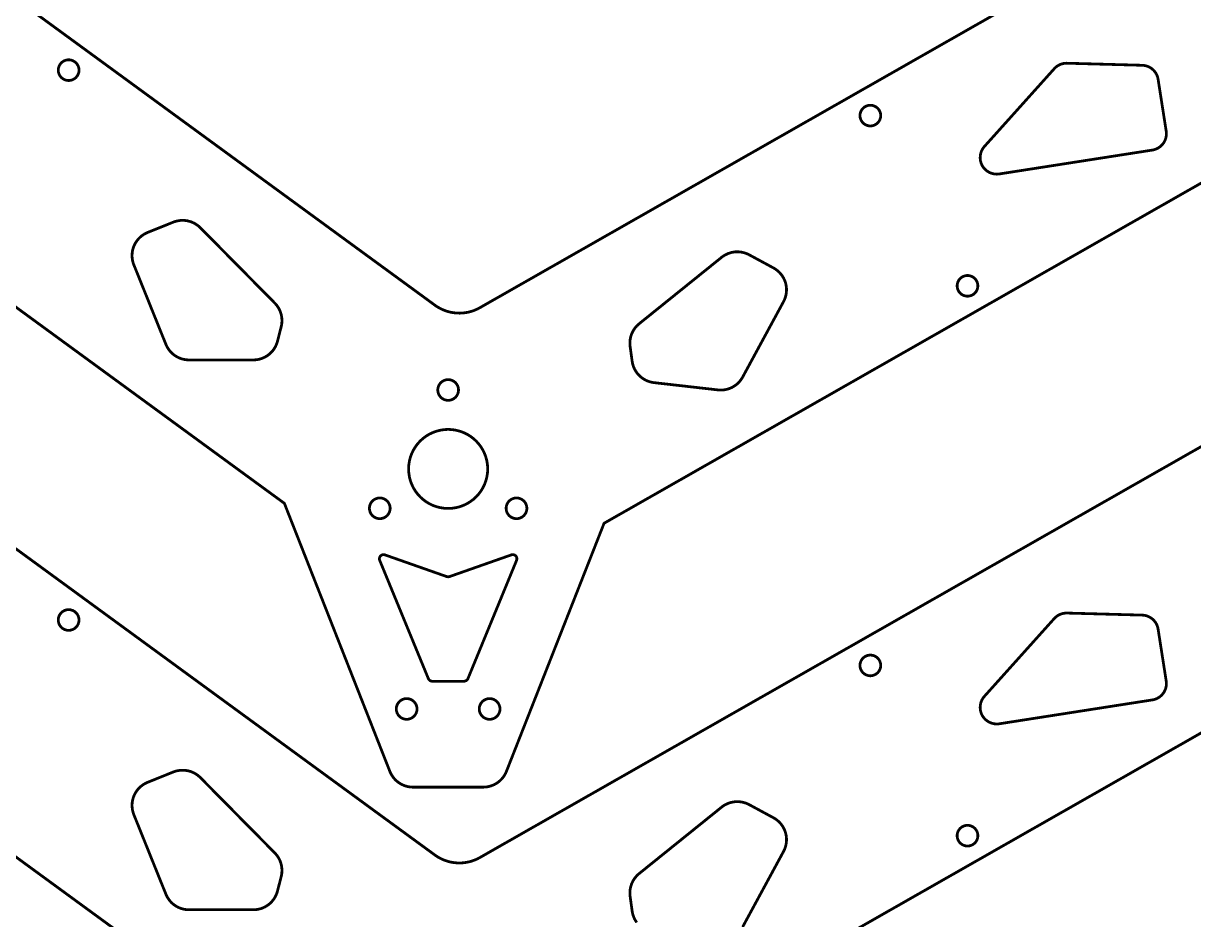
# Model space of a CAD drawing. Extents: x 0 to 521, y 0 to 371.
# Drawn here: x 239 to 380, y 96.1 to 204.2 of the extents above; entities that cross this region are included whole.
import ezdxf

# ---------------------------------------------------------------- set-up
doc = ezdxf.new("R2010")
doc.units = 0
doc.layers.get('0').update_dxf_attribs({"linetype": 'CONTINUOUS'})

msp = doc.modelspace()

# ---------------------------------------------------------------- linework, layer by layer
at = {"color": 0, "const_width": 0.3333}
for points in [[(59.9889, 337.421), (288.561, 170.229), (288.635, 170.175), (288.865, 170.022), (289.181, 169.842), (289.506, 169.685), (289.84, 169.553), (290.181, 169.444), (290.526, 169.362), (290.876, 169.306), (291.231, 169.272), (291.585, 169.265), (291.939, 169.282), (292.293, 169.325), (292.643, 169.393), (292.989, 169.487), (293.331, 169.606), (293.664, 169.75), (293.91, 169.875), (293.99, 169.921), (417.078, 240.104)], [(431.938, 214.043), (308.958, 143.921), (297.189, 113.994), (297.168, 113.941), (297.097, 113.783), (296.99, 113.583), (296.869, 113.392), (296.736, 113.213), (296.59, 113.044), (296.433, 112.888), (296.265, 112.744), (296.086, 112.613), (295.9, 112.495), (295.704, 112.391), (295.5, 112.302), (295.29, 112.228), (295.074, 112.169), (294.853, 112.127), (294.626, 112.101), (294.454, 112.092), (294.397, 112.092), (285.931, 112.092), (285.872, 112.092), (285.7, 112.101), (285.475, 112.127), (285.253, 112.169), (285.037, 112.228), (284.826, 112.302), (284.624, 112.391), (284.428, 112.495), (284.24, 112.613), (284.063, 112.744), (283.894, 112.888), (283.737, 113.044), (283.592, 113.213), (283.458, 113.392), (283.338, 113.583), (283.231, 113.783), (283.16, 113.941), (283.138, 113.994), (270.424, 146.326), (42.2772, 313.208)], [(59.9889, 271.101), (288.561, 103.908), (288.635, 103.854), (288.865, 103.702), (289.181, 103.521), (289.506, 103.364), (289.84, 103.232), (290.181, 103.124), (290.526, 103.042), (290.876, 102.984), (291.231, 102.952), (291.585, 102.944), (291.939, 102.962), (292.293, 103.005), (292.643, 103.073), (292.989, 103.166), (293.331, 103.285), (293.664, 103.43), (293.91, 103.555), (293.99, 103.6), (417.078, 173.785)], [(270.424, 80.006), (42.2772, 246.888)], [(431.938, 147.724), (308.958, 77.6006)], [(325.662, 95.2367), (330.585, 104.33), (330.585, 104.33), (330.621, 104.395), (330.714, 104.598), (330.814, 104.875), (330.886, 105.159), (330.931, 105.448), (330.947, 105.74), (330.935, 106.033), (330.893, 106.325), (330.843, 106.543), (330.822, 106.614), (330.801, 106.685), (330.724, 106.894), (330.599, 107.161), (330.449, 107.413), (330.276, 107.649), (330.081, 107.867), (329.864, 108.065), (329.629, 108.242), (329.44, 108.361), (329.375, 108.396), (326.44, 109.985), (326.342, 110.038), (326.031, 110.168), (325.607, 110.287), (325.174, 110.343), (324.739, 110.334), (324.31, 110.263), (323.894, 110.131), (323.497, 109.937), (323.215, 109.752), (323.129, 109.682), (313.185, 101.665), (313.11, 101.603), (312.897, 101.4), (312.649, 101.104), (312.443, 100.781), (312.279, 100.435), (312.161, 100.072), (312.09, 99.6956), (312.068, 99.3099), (312.083, 99.0164), (312.096, 98.9197), (312.342, 97.1329), (312.351, 97.0697), (312.388, 96.8819), (312.453, 96.6389), (312.537, 96.4046), (312.64, 96.18), (312.761, 95.966), (312.899, 95.7635)]]:
    msp.add_lwpolyline(points, dxfattribs=at)
at = {"color": 0}
for points in [[(59.9889, 337.421), (288.561, 170.229), (288.635, 170.175), (288.865, 170.022), (289.181, 169.842), (289.506, 169.685), (289.84, 169.553), (290.181, 169.444), (290.526, 169.362), (290.876, 169.306), (291.231, 169.272), (291.585, 169.265), (291.939, 169.282), (292.293, 169.325), (292.643, 169.393), (292.989, 169.487), (293.331, 169.606), (293.664, 169.75), (293.91, 169.875), (293.99, 169.921), (417.078, 240.104)], [(431.938, 214.043), (308.958, 143.921), (297.189, 113.994), (297.168, 113.941), (297.097, 113.783), (296.99, 113.583), (296.869, 113.392), (296.736, 113.213), (296.59, 113.044), (296.433, 112.888), (296.265, 112.744), (296.086, 112.613), (295.9, 112.495), (295.704, 112.391), (295.5, 112.302), (295.29, 112.228), (295.074, 112.169), (294.853, 112.127), (294.626, 112.101), (294.454, 112.092), (294.397, 112.092), (285.931, 112.092), (285.872, 112.092), (285.7, 112.101), (285.475, 112.127), (285.253, 112.169), (285.037, 112.228), (284.826, 112.302), (284.624, 112.391), (284.428, 112.495), (284.24, 112.613), (284.063, 112.744), (283.894, 112.888), (283.737, 113.044), (283.592, 113.213), (283.458, 113.392), (283.338, 113.583), (283.231, 113.783), (283.16, 113.941), (283.138, 113.994), (270.424, 146.326), (42.2772, 313.208)], [(59.9889, 271.101), (288.561, 103.908), (288.635, 103.854), (288.865, 103.702), (289.181, 103.521), (289.506, 103.364), (289.84, 103.232), (290.181, 103.124), (290.526, 103.042), (290.876, 102.984), (291.231, 102.952), (291.585, 102.944), (291.939, 102.962), (292.293, 103.005), (292.643, 103.073), (292.989, 103.166), (293.331, 103.285), (293.664, 103.43), (293.91, 103.555), (293.99, 103.6), (417.078, 173.785)], [(270.424, 80.006), (42.2772, 246.888)], [(431.938, 147.724), (308.958, 77.6006)], [(325.662, 95.2367), (330.585, 104.33), (330.585, 104.33), (330.621, 104.395), (330.714, 104.598), (330.814, 104.875), (330.886, 105.159), (330.931, 105.448), (330.947, 105.74), (330.935, 106.033), (330.893, 106.325), (330.843, 106.543), (330.822, 106.614), (330.801, 106.685), (330.724, 106.894), (330.599, 107.161), (330.449, 107.413), (330.276, 107.649), (330.081, 107.867), (329.864, 108.065), (329.629, 108.242), (329.44, 108.361), (329.375, 108.396), (326.44, 109.985), (326.342, 110.038), (326.031, 110.168), (325.607, 110.287), (325.174, 110.343), (324.739, 110.334), (324.31, 110.263), (323.894, 110.131), (323.497, 109.937), (323.215, 109.752), (323.129, 109.682), (313.185, 101.665), (313.11, 101.603), (312.897, 101.4), (312.649, 101.104), (312.443, 100.781), (312.279, 100.435), (312.161, 100.072), (312.09, 99.6956), (312.068, 99.3099), (312.083, 99.0164), (312.096, 98.9197), (312.342, 97.1329), (312.351, 97.0697), (312.388, 96.8819), (312.453, 96.6389), (312.537, 96.4046), (312.64, 96.18), (312.761, 95.966)]]:
    msp.add_lwpolyline(points, dxfattribs=at)
at = {"color": 0, "const_width": 0.3333}
for points in [[(244.424, 197.324), (244.361, 197.324), (244.172, 197.349), (243.938, 197.422), (243.725, 197.538), (243.54, 197.69), (243.388, 197.875), (243.272, 198.087), (243.2, 198.322), (243.174, 198.511), (243.174, 198.574), (243.174, 198.636), (243.2, 198.825), (243.272, 199.06), (243.388, 199.272), (243.54, 199.457), (243.725, 199.61), (243.938, 199.725), (244.172, 199.799), (244.361, 199.824), (244.424, 199.824), (244.487, 199.824), (244.676, 199.799), (244.911, 199.725), (245.124, 199.61), (245.308, 199.457), (245.461, 199.272), (245.576, 199.06), (245.649, 198.825), (245.674, 198.636), (245.674, 198.574), (245.674, 198.511), (245.649, 198.322), (245.576, 198.087), (245.461, 197.875), (245.308, 197.69), (245.124, 197.538), (244.911, 197.422), (244.676, 197.349), (244.487, 197.324), (244.424, 197.324)], [(364.757, 199.41), (364.703, 199.411), (364.539, 199.404), (364.324, 199.375), (364.114, 199.322), (363.912, 199.249), (363.719, 199.153), (363.537, 199.036), (363.368, 198.901), (363.25, 198.788), (363.214, 198.746), (354.796, 189.365), (354.744, 189.307), (354.606, 189.117), (354.458, 188.846), (354.356, 188.56), (354.299, 188.263), (354.286, 187.961), (354.319, 187.658), (354.399, 187.361), (354.489, 187.144), (354.526, 187.075), (354.564, 187.007), (354.697, 186.813), (354.903, 186.583), (355.138, 186.392), (355.397, 186.236), (355.678, 186.124), (355.974, 186.053), (356.281, 186.029), (356.515, 186.042), (356.593, 186.053), (375.04, 188.933), (375.092, 188.942), (375.242, 188.975), (375.433, 189.036), (375.614, 189.114), (375.786, 189.208), (375.946, 189.319), (376.093, 189.443), (376.228, 189.581), (376.347, 189.731), (376.453, 189.89), (376.543, 190.061), (376.617, 190.239), (376.674, 190.425), (376.711, 190.617), (376.731, 190.814), (376.729, 191.014), (376.717, 191.168), (376.708, 191.218), (375.732, 197.471), (375.725, 197.515), (375.696, 197.647), (375.646, 197.817), (375.582, 197.979), (375.504, 198.133), (375.415, 198.281), (375.313, 198.418), (375.2, 198.546), (375.078, 198.664), (374.944, 198.771), (374.803, 198.867), (374.654, 198.95), (374.497, 199.021), (374.333, 199.078), (374.164, 199.121), (373.989, 199.149), (373.856, 199.161), (373.811, 199.161), (364.757, 199.41)], [(341.049, 191.843), (340.986, 191.843), (340.797, 191.868), (340.563, 191.942), (340.35, 192.057), (340.165, 192.21), (340.013, 192.394), (339.897, 192.607), (339.825, 192.842), (339.799, 193.031), (339.799, 193.093), (339.799, 193.156), (339.825, 193.344), (339.897, 193.579), (340.013, 193.792), (340.165, 193.976), (340.35, 194.129), (340.563, 194.244), (340.797, 194.318), (340.986, 194.343), (341.049, 194.343), (341.112, 194.343), (341.301, 194.318), (341.536, 194.244), (341.749, 194.129), (341.933, 193.976), (342.086, 193.792), (342.201, 193.579), (342.274, 193.344), (342.299, 193.156), (342.299, 193.093), (342.299, 193.031), (342.274, 192.842), (342.201, 192.607), (342.086, 192.394), (341.933, 192.21), (341.749, 192.057), (341.536, 191.942), (341.301, 191.868), (341.112, 191.843), (341.049, 191.843)], [(270.042, 167.625), (270.067, 167.721), (270.114, 168.01), (270.135, 168.396), (270.107, 168.778), (270.031, 169.153), (269.908, 169.514), (269.739, 169.858), (269.526, 170.181), (269.339, 170.407), (269.271, 170.476), (260.297, 179.567), (260.218, 179.646), (259.958, 179.861), (259.588, 180.099), (259.189, 180.278), (258.771, 180.397), (258.34, 180.454), (257.904, 180.449), (257.468, 180.378), (257.144, 180.283), (257.042, 180.242), (253.946, 178.996), (253.876, 178.968), (253.676, 178.871), (253.422, 178.722), (253.185, 178.549), (252.965, 178.354), (252.767, 178.14), (252.59, 177.906), (252.436, 177.654), (252.335, 177.456), (252.306, 177.388), (252.276, 177.319), (252.203, 177.11), (252.129, 176.824), (252.083, 176.535), (252.067, 176.242), (252.078, 175.95), (252.118, 175.658), (252.186, 175.372), (252.256, 175.161), (252.283, 175.092), (256.146, 165.5), (256.167, 165.447), (256.239, 165.292), (256.347, 165.093), (256.468, 164.906), (256.601, 164.728), (256.747, 164.561), (256.904, 164.407), (257.072, 164.264), (257.25, 164.135), (257.436, 164.018), (257.631, 163.917), (257.833, 163.828), (258.042, 163.756), (258.257, 163.697), (258.476, 163.656), (258.701, 163.629), (258.872, 163.621), (258.929, 163.621), (266.689, 163.621), (266.753, 163.621), (266.943, 163.632), (267.193, 163.664), (267.438, 163.715), (267.674, 163.788), (267.901, 163.876), (268.121, 163.985), (268.331, 164.11), (268.529, 164.251), (268.715, 164.408), (268.888, 164.581), (269.047, 164.767), (269.19, 164.965), (269.318, 165.176), (269.429, 165.4), (269.522, 165.633), (269.579, 165.817), (269.596, 165.878), (270.042, 167.625)], [(330.585, 170.65), (330.621, 170.715), (330.714, 170.918), (330.814, 171.196), (330.886, 171.479), (330.931, 171.769), (330.947, 172.061), (330.935, 172.354), (330.893, 172.646), (330.843, 172.864), (330.822, 172.935), (330.801, 173.006), (330.724, 173.214), (330.599, 173.482), (330.449, 173.733), (330.276, 173.969), (330.081, 174.188), (329.864, 174.386), (329.629, 174.563), (329.44, 174.682), (329.375, 174.717), (326.44, 176.306), (326.342, 176.358), (326.031, 176.489), (325.607, 176.608), (325.174, 176.663), (324.739, 176.656), (324.31, 176.585), (323.894, 176.451), (323.497, 176.257), (323.215, 176.074), (323.129, 176.003), (313.185, 167.985), (313.108, 167.924), (312.897, 167.721), (312.649, 167.424), (312.443, 167.101), (312.279, 166.756), (312.161, 166.393), (312.09, 166.017), (312.068, 165.631), (312.083, 165.337), (312.096, 165.24), (312.342, 163.454), (312.351, 163.39), (312.388, 163.203), (312.453, 162.96), (312.537, 162.725), (312.64, 162.501), (312.761, 162.286), (312.899, 162.085), (313.051, 161.894), (313.218, 161.717), (313.399, 161.554), (313.593, 161.406), (313.799, 161.274), (314.015, 161.158), (314.242, 161.061), (314.478, 160.982), (314.724, 160.922), (314.911, 160.889), (314.975, 160.882), (322.685, 160.004), (322.742, 159.999), (322.912, 159.987), (323.139, 159.987), (323.361, 160.004), (323.582, 160.038), (323.797, 160.086), (324.008, 160.151), (324.213, 160.231), (324.411, 160.325), (324.603, 160.435), (324.785, 160.557), (324.958, 160.692), (325.122, 160.842), (325.275, 161.003), (325.417, 161.176), (325.546, 161.361), (325.636, 161.507), (325.662, 161.557), (330.585, 170.65)], [(352.758, 171.307), (352.696, 171.307), (352.507, 171.332), (352.272, 171.406), (352.06, 171.521), (351.875, 171.674), (351.722, 171.858), (351.607, 172.071), (351.535, 172.306), (351.508, 172.494), (351.508, 172.557), (351.508, 172.619), (351.535, 172.808), (351.607, 173.043), (351.722, 173.256), (351.875, 173.44), (352.06, 173.593), (352.272, 173.708), (352.507, 173.782), (352.696, 173.807), (352.758, 173.807), (352.822, 173.807), (353.011, 173.782), (353.246, 173.708), (353.458, 173.593), (353.643, 173.44), (353.796, 173.256), (353.911, 173.043), (353.983, 172.808), (354.008, 172.619), (354.008, 172.557), (354.008, 172.494), (353.983, 172.306), (353.911, 172.071), (353.796, 171.858), (353.643, 171.674), (353.458, 171.521), (353.246, 171.406), (353.011, 171.332), (352.822, 171.307), (352.758, 171.307)], [(290.164, 158.746), (290.101, 158.746), (289.911, 158.772), (289.678, 158.844), (289.465, 158.96), (289.279, 159.112), (289.128, 159.297), (289.013, 159.51), (288.939, 159.744), (288.914, 159.933), (288.914, 159.996), (288.914, 160.06), (288.939, 160.249), (289.013, 160.483), (289.128, 160.694), (289.279, 160.881), (289.465, 161.033), (289.678, 161.149), (289.911, 161.221), (290.101, 161.246), (290.164, 161.246), (290.226, 161.246), (290.415, 161.221), (290.65, 161.149), (290.862, 161.033), (291.047, 160.881), (291.2, 160.694), (291.315, 160.483), (291.389, 160.249), (291.414, 160.06), (291.414, 159.996), (291.414, 159.933), (291.389, 159.744), (291.315, 159.51), (291.2, 159.297), (291.047, 159.112), (290.862, 158.96), (290.65, 158.844), (290.415, 158.772), (290.226, 158.746), (290.164, 158.746)], [(290.164, 145.707), (290.042, 145.707), (289.676, 145.732), (289.203, 145.804), (288.747, 145.921), (288.308, 146.082), (287.893, 146.282), (287.5, 146.521), (287.133, 146.794), (286.794, 147.103), (286.487, 147.442), (286.213, 147.808), (285.974, 148.2), (285.774, 148.617), (285.612, 149.056), (285.496, 149.511), (285.424, 149.985), (285.399, 150.35), (285.399, 150.472), (285.399, 150.594), (285.424, 150.96), (285.496, 151.432), (285.612, 151.889), (285.774, 152.326), (285.974, 152.743), (286.213, 153.136), (286.487, 153.503), (286.794, 153.842), (287.133, 154.149), (287.5, 154.424), (287.893, 154.663), (288.308, 154.862), (288.747, 155.022), (289.203, 155.14), (289.676, 155.212), (290.042, 155.237), (290.164, 155.237), (290.286, 155.237), (290.651, 155.212), (291.124, 155.14), (291.581, 155.022), (292.018, 154.862), (292.435, 154.663), (292.828, 154.424), (293.194, 154.149), (293.533, 153.842), (293.84, 153.503), (294.115, 153.136), (294.354, 152.743), (294.554, 152.326), (294.714, 151.889), (294.832, 151.432), (294.904, 150.96), (294.929, 150.594), (294.929, 150.472), (294.929, 150.35), (294.904, 149.985), (294.832, 149.511), (294.714, 149.056), (294.554, 148.617), (294.354, 148.2), (294.115, 147.808), (293.84, 147.442), (293.533, 147.103), (293.194, 146.794), (292.828, 146.521), (292.435, 146.282), (292.018, 146.082), (291.581, 145.921), (291.124, 145.804), (290.651, 145.732), (290.286, 145.707), (290.164, 145.707)], [(281.924, 144.474), (281.861, 144.474), (281.672, 144.5), (281.438, 144.572), (281.225, 144.688), (281.04, 144.84), (280.888, 145.025), (280.772, 145.237), (280.699, 145.472), (280.674, 145.661), (280.674, 145.724), (280.674, 145.788), (280.699, 145.976), (280.772, 146.211), (280.888, 146.424), (281.04, 146.608), (281.225, 146.761), (281.438, 146.876), (281.672, 146.949), (281.861, 146.974), (281.924, 146.974), (281.986, 146.974), (282.175, 146.949), (282.41, 146.876), (282.622, 146.761), (282.807, 146.608), (282.96, 146.424), (283.075, 146.211), (283.149, 145.976), (283.174, 145.788), (283.174, 145.724), (283.174, 145.661), (283.149, 145.472), (283.075, 145.237), (282.96, 145.025), (282.807, 144.84), (282.622, 144.688), (282.41, 144.572), (282.175, 144.5), (281.986, 144.474), (281.924, 144.474)], [(298.404, 144.474), (298.34, 144.474), (298.151, 144.5), (297.917, 144.572), (297.706, 144.688), (297.519, 144.84), (297.367, 145.025), (297.251, 145.237), (297.179, 145.472), (297.154, 145.661), (297.154, 145.724), (297.154, 145.788), (297.179, 145.976), (297.251, 146.211), (297.367, 146.424), (297.519, 146.608), (297.706, 146.761), (297.917, 146.876), (298.151, 146.949), (298.34, 146.974), (298.404, 146.974), (298.467, 146.974), (298.656, 146.949), (298.89, 146.876), (299.103, 146.761), (299.287, 146.608), (299.44, 146.424), (299.556, 146.211), (299.628, 145.976), (299.654, 145.788), (299.654, 145.724), (299.654, 145.661), (299.628, 145.472), (299.556, 145.237), (299.44, 145.025), (299.287, 144.84), (299.103, 144.688), (298.89, 144.572), (298.656, 144.5), (298.467, 144.474), (298.404, 144.474)], [(298.412, 139.447), (298.426, 139.479), (298.447, 139.587), (298.442, 139.729), (298.396, 139.862), (298.338, 139.956), (298.313, 139.981), (298.287, 140.007), (298.199, 140.071), (298.068, 140.122), (297.926, 140.136), (297.818, 140.121), (297.785, 140.108), (290.329, 137.487), (290.303, 137.478), (290.164, 137.459), (290.025, 137.478), (289.997, 137.487), (282.543, 140.108), (282.51, 140.121), (282.401, 140.136), (282.26, 140.122), (282.128, 140.071), (282.039, 140.007), (282.015, 139.981), (281.99, 139.956), (281.932, 139.862), (281.886, 139.729), (281.879, 139.587), (281.901, 139.479), (281.915, 139.447), (287.781, 125.178), (287.794, 125.144), (287.856, 125.05), (287.964, 124.952), (288.096, 124.89), (288.206, 124.868), (288.242, 124.868), (292.085, 124.868), (292.122, 124.868), (292.232, 124.89), (292.364, 124.952), (292.471, 125.05), (292.533, 125.144), (292.547, 125.178), (298.412, 139.447)], [(244.424, 131.003), (244.361, 131.003), (244.172, 131.028), (243.938, 131.101), (243.725, 131.216), (243.54, 131.369), (243.388, 131.554), (243.272, 131.766), (243.2, 132.001), (243.174, 132.19), (243.174, 132.253), (243.174, 132.316), (243.2, 132.505), (243.272, 132.739), (243.388, 132.952), (243.54, 133.137), (243.725, 133.289), (243.938, 133.405), (244.172, 133.477), (244.361, 133.503), (244.424, 133.503), (244.487, 133.503), (244.676, 133.477), (244.911, 133.405), (245.124, 133.289), (245.308, 133.137), (245.461, 132.952), (245.576, 132.739), (245.649, 132.505), (245.674, 132.316), (245.674, 132.253), (245.674, 132.19), (245.649, 132.001), (245.576, 131.766), (245.461, 131.554), (245.308, 131.369), (245.124, 131.216), (244.911, 131.101), (244.676, 131.028), (244.487, 131.003), (244.424, 131.003)], [(364.757, 133.089), (364.703, 133.091), (364.539, 133.083), (364.324, 133.054), (364.114, 133.002), (363.912, 132.927), (363.719, 132.832), (363.537, 132.716), (363.368, 132.58), (363.25, 132.466), (363.214, 132.426), (354.796, 123.044), (354.744, 122.986), (354.606, 122.796), (354.458, 122.526), (354.356, 122.239), (354.299, 121.942), (354.286, 121.64), (354.319, 121.338), (354.399, 121.041), (354.489, 120.823), (354.526, 120.755), (354.564, 120.686), (354.697, 120.492), (354.903, 120.263), (355.138, 120.07), (355.397, 119.916), (355.678, 119.803), (355.974, 119.733), (356.281, 119.709), (356.515, 119.721), (356.593, 119.733), (375.04, 122.613), (375.092, 122.621), (375.242, 122.655), (375.433, 122.715), (375.614, 122.793), (375.786, 122.888), (375.946, 122.998), (376.093, 123.123), (376.228, 123.26), (376.347, 123.41), (376.453, 123.57), (376.543, 123.74), (376.617, 123.918), (376.674, 124.104), (376.711, 124.296), (376.731, 124.493), (376.729, 124.694), (376.717, 124.847), (376.708, 124.897), (375.732, 131.15), (375.725, 131.195), (375.696, 131.326), (375.646, 131.496), (375.582, 131.658), (375.504, 131.813), (375.415, 131.96), (375.313, 132.097), (375.2, 132.225), (375.078, 132.343), (374.944, 132.45), (374.803, 132.546), (374.654, 132.629), (374.497, 132.7), (374.333, 132.757), (374.164, 132.8), (373.989, 132.828), (373.856, 132.84), (373.811, 132.841), (364.757, 133.089)], [(341.049, 125.522), (340.986, 125.522), (340.797, 125.548), (340.563, 125.621), (340.35, 125.736), (340.165, 125.889), (340.013, 126.073), (339.897, 126.286), (339.825, 126.521), (339.799, 126.709), (339.799, 126.772), (339.799, 126.835), (339.825, 127.024), (339.897, 127.259), (340.013, 127.471), (340.165, 127.656), (340.35, 127.809), (340.563, 127.924), (340.797, 127.997), (340.986, 128.022), (341.049, 128.022), (341.112, 128.022), (341.301, 127.997), (341.536, 127.924), (341.749, 127.809), (341.933, 127.656), (342.086, 127.471), (342.201, 127.259), (342.274, 127.024), (342.299, 126.835), (342.299, 126.772), (342.299, 126.709), (342.274, 126.521), (342.201, 126.286), (342.086, 126.073), (341.933, 125.889), (341.749, 125.736), (341.536, 125.621), (341.301, 125.548), (341.112, 125.522), (341.049, 125.522)], [(285.164, 120.272), (285.101, 120.272), (284.911, 120.297), (284.678, 120.37), (284.465, 120.485), (284.279, 120.638), (284.128, 120.823), (284.013, 121.035), (283.939, 121.27), (283.914, 121.459), (283.914, 121.522), (283.914, 121.585), (283.939, 121.774), (284.013, 122.008), (284.128, 122.221), (284.279, 122.406), (284.465, 122.558), (284.678, 122.674), (284.911, 122.747), (285.101, 122.772), (285.164, 122.772), (285.226, 122.772), (285.415, 122.747), (285.65, 122.674), (285.862, 122.558), (286.047, 122.406), (286.2, 122.221), (286.315, 122.008), (286.389, 121.774), (286.414, 121.585), (286.414, 121.522), (286.414, 121.459), (286.389, 121.27), (286.315, 121.035), (286.2, 120.823), (286.047, 120.638), (285.862, 120.485), (285.65, 120.37), (285.415, 120.297), (285.226, 120.272), (285.164, 120.272)], [(295.164, 120.272), (295.101, 120.272), (294.911, 120.297), (294.678, 120.37), (294.465, 120.485), (294.279, 120.638), (294.128, 120.823), (294.013, 121.035), (293.939, 121.27), (293.914, 121.459), (293.914, 121.522), (293.914, 121.585), (293.939, 121.774), (294.013, 122.008), (294.128, 122.221), (294.279, 122.406), (294.465, 122.558), (294.678, 122.674), (294.911, 122.747), (295.101, 122.772), (295.164, 122.772), (295.226, 122.772), (295.415, 122.747), (295.65, 122.674), (295.862, 122.558), (296.047, 122.406), (296.2, 122.221), (296.315, 122.008), (296.389, 121.774), (296.414, 121.585), (296.414, 121.522), (296.414, 121.459), (296.389, 121.27), (296.315, 121.035), (296.2, 120.823), (296.047, 120.638), (295.862, 120.485), (295.65, 120.37), (295.415, 120.297), (295.226, 120.272), (295.164, 120.272)], [(270.042, 101.305), (270.067, 101.4), (270.114, 101.689), (270.135, 102.075), (270.107, 102.457), (270.031, 102.832), (269.908, 103.193), (269.739, 103.537), (269.526, 103.86), (269.339, 104.086), (269.271, 104.155), (260.297, 113.246), (260.218, 113.325), (259.958, 113.541), (259.588, 113.778), (259.189, 113.957), (258.771, 114.076), (258.34, 114.133), (257.904, 114.127), (257.468, 114.057), (257.144, 113.963), (257.042, 113.921), (253.946, 112.675), (253.876, 112.647), (253.676, 112.55), (253.422, 112.401), (253.185, 112.228), (252.965, 112.034), (252.767, 111.819), (252.59, 111.585), (252.436, 111.334), (252.335, 111.135), (252.306, 111.067), (252.276, 110.999), (252.203, 110.788), (252.129, 110.503), (252.083, 110.213), (252.067, 109.921), (252.078, 109.629), (252.118, 109.338), (252.186, 109.052), (252.256, 108.84), (252.283, 108.771), (256.146, 99.1796), (256.167, 99.1268), (256.239, 98.9714), (256.347, 98.7728), (256.468, 98.5846), (256.601, 98.4069), (256.747, 98.2406), (256.904, 98.086), (257.072, 97.9436), (257.25, 97.8142), (257.436, 97.6979), (257.631, 97.5956), (257.833, 97.5075), (258.042, 97.4343), (258.257, 97.3764), (258.476, 97.3344), (258.701, 97.3089), (258.872, 97.3003), (258.929, 97.3003), (266.689, 97.3003), (266.753, 97.3003), (266.943, 97.311), (267.193, 97.3428), (267.438, 97.3947), (267.674, 97.4662), (267.901, 97.5562), (268.121, 97.6643), (268.331, 97.7894), (268.529, 97.9308), (268.715, 98.0878), (268.888, 98.2597), (269.047, 98.4454), (269.19, 98.6446), (269.318, 98.856), (269.429, 99.0792), (269.522, 99.3132), (269.579, 99.4958), (269.596, 99.5575), (270.042, 101.305)], [(352.758, 104.986), (352.696, 104.986), (352.507, 105.012), (352.272, 105.084), (352.06, 105.2), (351.875, 105.352), (351.722, 105.537), (351.607, 105.75), (351.535, 105.984), (351.508, 106.173), (351.508, 106.236), (351.508, 106.299), (351.535, 106.488), (351.607, 106.723), (351.722, 106.935), (351.875, 107.12), (352.06, 107.273), (352.272, 107.388), (352.507, 107.461), (352.696, 107.486), (352.758, 107.486), (352.822, 107.486), (353.011, 107.461), (353.246, 107.388), (353.458, 107.273), (353.643, 107.12), (353.796, 106.935), (353.911, 106.723), (353.983, 106.488), (354.008, 106.299), (354.008, 106.236), (354.008, 106.173), (353.983, 105.984), (353.911, 105.75), (353.796, 105.537), (353.643, 105.352), (353.458, 105.2), (353.246, 105.084), (353.011, 105.012), (352.822, 104.986), (352.758, 104.986)]]:
    msp.add_lwpolyline(points, close=True, dxfattribs=at)
at = {"color": 0}
for points in [[(244.424, 197.324), (244.361, 197.324), (244.172, 197.349), (243.938, 197.422), (243.725, 197.538), (243.54, 197.69), (243.388, 197.875), (243.272, 198.087), (243.2, 198.322), (243.174, 198.511), (243.174, 198.574), (243.174, 198.636), (243.2, 198.825), (243.272, 199.06), (243.388, 199.272), (243.54, 199.457), (243.725, 199.61), (243.938, 199.725), (244.172, 199.799), (244.361, 199.824), (244.424, 199.824), (244.487, 199.824), (244.676, 199.799), (244.911, 199.725), (245.124, 199.61), (245.308, 199.457), (245.461, 199.272), (245.576, 199.06), (245.649, 198.825), (245.674, 198.636), (245.674, 198.574), (245.674, 198.511), (245.649, 198.322), (245.576, 198.087), (245.461, 197.875), (245.308, 197.69), (245.124, 197.538), (244.911, 197.422), (244.676, 197.349), (244.487, 197.324), (244.424, 197.324)], [(364.757, 199.41), (364.703, 199.411), (364.539, 199.404), (364.324, 199.375), (364.114, 199.322), (363.912, 199.249), (363.719, 199.153), (363.537, 199.036), (363.368, 198.901), (363.25, 198.788), (363.214, 198.746), (354.796, 189.365), (354.744, 189.307), (354.606, 189.117), (354.458, 188.846), (354.356, 188.56), (354.299, 188.263), (354.286, 187.961), (354.319, 187.658), (354.399, 187.361), (354.489, 187.144), (354.526, 187.075), (354.564, 187.007), (354.697, 186.813), (354.903, 186.583), (355.138, 186.392), (355.397, 186.236), (355.678, 186.124), (355.974, 186.053), (356.281, 186.029), (356.515, 186.042), (356.593, 186.053), (375.04, 188.933), (375.092, 188.942), (375.242, 188.975), (375.433, 189.036), (375.614, 189.114), (375.786, 189.208), (375.946, 189.319), (376.093, 189.443), (376.228, 189.581), (376.347, 189.731), (376.453, 189.89), (376.543, 190.061), (376.617, 190.239), (376.674, 190.425), (376.711, 190.617), (376.731, 190.814), (376.729, 191.014), (376.717, 191.168), (376.708, 191.218), (375.732, 197.471), (375.725, 197.515), (375.696, 197.647), (375.646, 197.817), (375.582, 197.979), (375.504, 198.133), (375.415, 198.281), (375.313, 198.418), (375.2, 198.546), (375.078, 198.664), (374.944, 198.771), (374.803, 198.867), (374.654, 198.95), (374.497, 199.021), (374.333, 199.078), (374.164, 199.121), (373.989, 199.149), (373.856, 199.161), (373.811, 199.161), (364.757, 199.41)], [(341.049, 191.843), (340.986, 191.843), (340.797, 191.868), (340.563, 191.942), (340.35, 192.057), (340.165, 192.21), (340.013, 192.394), (339.897, 192.607), (339.825, 192.842), (339.799, 193.031), (339.799, 193.093), (339.799, 193.156), (339.825, 193.344), (339.897, 193.579), (340.013, 193.792), (340.165, 193.976), (340.35, 194.129), (340.563, 194.244), (340.797, 194.318), (340.986, 194.343), (341.049, 194.343), (341.112, 194.343), (341.301, 194.318), (341.536, 194.244), (341.749, 194.129), (341.933, 193.976), (342.086, 193.792), (342.201, 193.579), (342.274, 193.344), (342.299, 193.156), (342.299, 193.093), (342.299, 193.031), (342.274, 192.842), (342.201, 192.607), (342.086, 192.394), (341.933, 192.21), (341.749, 192.057), (341.536, 191.942), (341.301, 191.868), (341.112, 191.843), (341.049, 191.843)], [(270.042, 167.625), (270.067, 167.721), (270.114, 168.01), (270.135, 168.396), (270.107, 168.778), (270.031, 169.153), (269.908, 169.514), (269.739, 169.858), (269.526, 170.181), (269.339, 170.407), (269.271, 170.476), (260.297, 179.567), (260.218, 179.646), (259.958, 179.861), (259.588, 180.099), (259.189, 180.278), (258.771, 180.397), (258.34, 180.454), (257.904, 180.449), (257.468, 180.378), (257.144, 180.283), (257.042, 180.242), (253.946, 178.996), (253.876, 178.968), (253.676, 178.871), (253.422, 178.722), (253.185, 178.549), (252.965, 178.354), (252.767, 178.14), (252.59, 177.906), (252.436, 177.654), (252.335, 177.456), (252.306, 177.388), (252.276, 177.319), (252.203, 177.11), (252.129, 176.824), (252.083, 176.535), (252.067, 176.242), (252.078, 175.95), (252.118, 175.658), (252.186, 175.372), (252.256, 175.161), (252.283, 175.092), (256.146, 165.5), (256.167, 165.447), (256.239, 165.292), (256.347, 165.093), (256.468, 164.906), (256.601, 164.728), (256.747, 164.561), (256.904, 164.407), (257.072, 164.264), (257.25, 164.135), (257.436, 164.018), (257.631, 163.917), (257.833, 163.828), (258.042, 163.756), (258.257, 163.697), (258.476, 163.656), (258.701, 163.629), (258.872, 163.621), (258.929, 163.621), (266.689, 163.621), (266.753, 163.621), (266.943, 163.632), (267.193, 163.664), (267.438, 163.715), (267.674, 163.788), (267.901, 163.876), (268.121, 163.985), (268.331, 164.11), (268.529, 164.251), (268.715, 164.408), (268.888, 164.581), (269.047, 164.767), (269.19, 164.965), (269.318, 165.176), (269.429, 165.4), (269.522, 165.633), (269.579, 165.817), (269.596, 165.878), (270.042, 167.625)], [(330.585, 170.65), (330.621, 170.715), (330.714, 170.918), (330.814, 171.196), (330.886, 171.479), (330.931, 171.769), (330.947, 172.061), (330.935, 172.354), (330.893, 172.646), (330.843, 172.864), (330.822, 172.935), (330.801, 173.006), (330.724, 173.214), (330.599, 173.482), (330.449, 173.733), (330.276, 173.969), (330.081, 174.188), (329.864, 174.386), (329.629, 174.563), (329.44, 174.682), (329.375, 174.717), (326.44, 176.306), (326.342, 176.358), (326.031, 176.489), (325.607, 176.608), (325.174, 176.663), (324.739, 176.656), (324.31, 176.585), (323.894, 176.451), (323.497, 176.257), (323.215, 176.074), (323.129, 176.003), (313.185, 167.985), (313.108, 167.924), (312.897, 167.721), (312.649, 167.424), (312.443, 167.101), (312.279, 166.756), (312.161, 166.393), (312.09, 166.017), (312.068, 165.631), (312.083, 165.337), (312.096, 165.24), (312.342, 163.454), (312.351, 163.39), (312.388, 163.203), (312.453, 162.96), (312.537, 162.725), (312.64, 162.501), (312.761, 162.286), (312.899, 162.085), (313.051, 161.894), (313.218, 161.717), (313.399, 161.554), (313.593, 161.406), (313.799, 161.274), (314.015, 161.158), (314.242, 161.061), (314.478, 160.982), (314.724, 160.922), (314.911, 160.889), (314.975, 160.882), (322.685, 160.004), (322.742, 159.999), (322.912, 159.987), (323.139, 159.987), (323.361, 160.004), (323.582, 160.038), (323.797, 160.086), (324.008, 160.151), (324.213, 160.231), (324.411, 160.325), (324.603, 160.435), (324.785, 160.557), (324.958, 160.692), (325.122, 160.842), (325.275, 161.003), (325.417, 161.176), (325.546, 161.361), (325.636, 161.507), (325.662, 161.557), (330.585, 170.65)], [(352.758, 171.307), (352.696, 171.307), (352.507, 171.332), (352.272, 171.406), (352.06, 171.521), (351.875, 171.674), (351.722, 171.858), (351.607, 172.071), (351.535, 172.306), (351.508, 172.494), (351.508, 172.557), (351.508, 172.619), (351.535, 172.808), (351.607, 173.043), (351.722, 173.256), (351.875, 173.44), (352.06, 173.593), (352.272, 173.708), (352.507, 173.782), (352.696, 173.807), (352.758, 173.807), (352.822, 173.807), (353.011, 173.782), (353.246, 173.708), (353.458, 173.593), (353.643, 173.44), (353.796, 173.256), (353.911, 173.043), (353.983, 172.808), (354.008, 172.619), (354.008, 172.557), (354.008, 172.494), (353.983, 172.306), (353.911, 172.071), (353.796, 171.858), (353.643, 171.674), (353.458, 171.521), (353.246, 171.406), (353.011, 171.332), (352.822, 171.307), (352.758, 171.307)], [(290.164, 158.746), (290.101, 158.746), (289.911, 158.772), (289.678, 158.844), (289.465, 158.96), (289.279, 159.112), (289.128, 159.297), (289.013, 159.51), (288.939, 159.744), (288.914, 159.933), (288.914, 159.996), (288.914, 160.06), (288.939, 160.249), (289.013, 160.483), (289.128, 160.694), (289.279, 160.881), (289.465, 161.033), (289.678, 161.149), (289.911, 161.221), (290.101, 161.246), (290.164, 161.246), (290.226, 161.246), (290.415, 161.221), (290.65, 161.149), (290.862, 161.033), (291.047, 160.881), (291.2, 160.694), (291.315, 160.483), (291.389, 160.249), (291.414, 160.06), (291.414, 159.996), (291.414, 159.933), (291.389, 159.744), (291.315, 159.51), (291.2, 159.297), (291.047, 159.112), (290.862, 158.96), (290.65, 158.844), (290.415, 158.772), (290.226, 158.746), (290.164, 158.746)], [(290.164, 145.707), (290.042, 145.707), (289.676, 145.732), (289.203, 145.804), (288.747, 145.921), (288.308, 146.082), (287.893, 146.282), (287.5, 146.521), (287.133, 146.794), (286.794, 147.103), (286.487, 147.442), (286.213, 147.808), (285.974, 148.2), (285.774, 148.617), (285.612, 149.056), (285.496, 149.511), (285.424, 149.985), (285.399, 150.35), (285.399, 150.472), (285.399, 150.594), (285.424, 150.96), (285.496, 151.432), (285.612, 151.889), (285.774, 152.326), (285.974, 152.743), (286.213, 153.136), (286.487, 153.503), (286.794, 153.842), (287.133, 154.149), (287.5, 154.424), (287.893, 154.663), (288.308, 154.862), (288.747, 155.022), (289.203, 155.14), (289.676, 155.212), (290.042, 155.237), (290.164, 155.237), (290.286, 155.237), (290.651, 155.212), (291.124, 155.14), (291.581, 155.022), (292.018, 154.862), (292.435, 154.663), (292.828, 154.424), (293.194, 154.149), (293.533, 153.842), (293.84, 153.503), (294.115, 153.136), (294.354, 152.743), (294.554, 152.326), (294.714, 151.889), (294.832, 151.432), (294.904, 150.96), (294.929, 150.594), (294.929, 150.472), (294.929, 150.35), (294.904, 149.985), (294.832, 149.511), (294.714, 149.056), (294.554, 148.617), (294.354, 148.2), (294.115, 147.808), (293.84, 147.442), (293.533, 147.103), (293.194, 146.794), (292.828, 146.521), (292.435, 146.282), (292.018, 146.082), (291.581, 145.921), (291.124, 145.804), (290.651, 145.732), (290.286, 145.707), (290.164, 145.707)], [(281.924, 144.474), (281.861, 144.474), (281.672, 144.5), (281.438, 144.572), (281.225, 144.688), (281.04, 144.84), (280.888, 145.025), (280.772, 145.237), (280.699, 145.472), (280.674, 145.661), (280.674, 145.724), (280.674, 145.788), (280.699, 145.976), (280.772, 146.211), (280.888, 146.424), (281.04, 146.608), (281.225, 146.761), (281.438, 146.876), (281.672, 146.949), (281.861, 146.974), (281.924, 146.974), (281.986, 146.974), (282.175, 146.949), (282.41, 146.876), (282.622, 146.761), (282.807, 146.608), (282.96, 146.424), (283.075, 146.211), (283.149, 145.976), (283.174, 145.788), (283.174, 145.724), (283.174, 145.661), (283.149, 145.472), (283.075, 145.237), (282.96, 145.025), (282.807, 144.84), (282.622, 144.688), (282.41, 144.572), (282.175, 144.5), (281.986, 144.474), (281.924, 144.474)], [(298.404, 144.474), (298.34, 144.474), (298.151, 144.5), (297.917, 144.572), (297.706, 144.688), (297.519, 144.84), (297.367, 145.025), (297.251, 145.237), (297.179, 145.472), (297.154, 145.661), (297.154, 145.724), (297.154, 145.788), (297.179, 145.976), (297.251, 146.211), (297.367, 146.424), (297.519, 146.608), (297.706, 146.761), (297.917, 146.876), (298.151, 146.949), (298.34, 146.974), (298.404, 146.974), (298.467, 146.974), (298.656, 146.949), (298.89, 146.876), (299.103, 146.761), (299.287, 146.608), (299.44, 146.424), (299.556, 146.211), (299.628, 145.976), (299.654, 145.788), (299.654, 145.724), (299.654, 145.661), (299.628, 145.472), (299.556, 145.237), (299.44, 145.025), (299.287, 144.84), (299.103, 144.688), (298.89, 144.572), (298.656, 144.5), (298.467, 144.474), (298.404, 144.474)], [(298.412, 139.447), (298.426, 139.479), (298.447, 139.587), (298.442, 139.729), (298.396, 139.862), (298.338, 139.956), (298.313, 139.981), (298.287, 140.007), (298.199, 140.071), (298.068, 140.122), (297.926, 140.136), (297.818, 140.121), (297.785, 140.108), (290.329, 137.487), (290.303, 137.478), (290.164, 137.459), (290.025, 137.478), (289.997, 137.487), (282.543, 140.108), (282.51, 140.121), (282.401, 140.136), (282.26, 140.122), (282.128, 140.071), (282.039, 140.007), (282.015, 139.981), (281.99, 139.956), (281.932, 139.862), (281.886, 139.729), (281.879, 139.587), (281.901, 139.479), (281.915, 139.447), (287.781, 125.178), (287.794, 125.144), (287.856, 125.05), (287.964, 124.952), (288.096, 124.89), (288.206, 124.868), (288.242, 124.868), (292.085, 124.868), (292.122, 124.868), (292.232, 124.89), (292.364, 124.952), (292.471, 125.05), (292.533, 125.144), (292.547, 125.178), (298.412, 139.447)], [(244.424, 131.003), (244.361, 131.003), (244.172, 131.028), (243.938, 131.101), (243.725, 131.216), (243.54, 131.369), (243.388, 131.554), (243.272, 131.766), (243.2, 132.001), (243.174, 132.19), (243.174, 132.253), (243.174, 132.316), (243.2, 132.505), (243.272, 132.739), (243.388, 132.952), (243.54, 133.137), (243.725, 133.289), (243.938, 133.405), (244.172, 133.477), (244.361, 133.503), (244.424, 133.503), (244.487, 133.503), (244.676, 133.477), (244.911, 133.405), (245.124, 133.289), (245.308, 133.137), (245.461, 132.952), (245.576, 132.739), (245.649, 132.505), (245.674, 132.316), (245.674, 132.253), (245.674, 132.19), (245.649, 132.001), (245.576, 131.766), (245.461, 131.554), (245.308, 131.369), (245.124, 131.216), (244.911, 131.101), (244.676, 131.028), (244.487, 131.003), (244.424, 131.003)], [(364.757, 133.089), (364.703, 133.091), (364.539, 133.083), (364.324, 133.054), (364.114, 133.002), (363.912, 132.927), (363.719, 132.832), (363.537, 132.716), (363.368, 132.58), (363.25, 132.466), (363.214, 132.426), (354.796, 123.044), (354.744, 122.986), (354.606, 122.796), (354.458, 122.526), (354.356, 122.239), (354.299, 121.942), (354.286, 121.64), (354.319, 121.338), (354.399, 121.041), (354.489, 120.823), (354.526, 120.755), (354.564, 120.686), (354.697, 120.492), (354.903, 120.263), (355.138, 120.07), (355.397, 119.916), (355.678, 119.803), (355.974, 119.733), (356.281, 119.709), (356.515, 119.721), (356.593, 119.733), (375.04, 122.613), (375.092, 122.621), (375.242, 122.655), (375.433, 122.715), (375.614, 122.793), (375.786, 122.888), (375.946, 122.998), (376.093, 123.123), (376.228, 123.26), (376.347, 123.41), (376.453, 123.57), (376.543, 123.74), (376.617, 123.918), (376.674, 124.104), (376.711, 124.296), (376.731, 124.493), (376.729, 124.694), (376.717, 124.847), (376.708, 124.897), (375.732, 131.15), (375.725, 131.195), (375.696, 131.326), (375.646, 131.496), (375.582, 131.658), (375.504, 131.813), (375.415, 131.96), (375.313, 132.097), (375.2, 132.225), (375.078, 132.343), (374.944, 132.45), (374.803, 132.546), (374.654, 132.629), (374.497, 132.7), (374.333, 132.757), (374.164, 132.8), (373.989, 132.828), (373.856, 132.84), (373.811, 132.841), (364.757, 133.089)], [(341.049, 125.522), (340.986, 125.522), (340.797, 125.548), (340.563, 125.621), (340.35, 125.736), (340.165, 125.889), (340.013, 126.073), (339.897, 126.286), (339.825, 126.521), (339.799, 126.709), (339.799, 126.772), (339.799, 126.835), (339.825, 127.024), (339.897, 127.259), (340.013, 127.471), (340.165, 127.656), (340.35, 127.809), (340.563, 127.924), (340.797, 127.997), (340.986, 128.022), (341.049, 128.022), (341.112, 128.022), (341.301, 127.997), (341.536, 127.924), (341.749, 127.809), (341.933, 127.656), (342.086, 127.471), (342.201, 127.259), (342.274, 127.024), (342.299, 126.835), (342.299, 126.772), (342.299, 126.709), (342.274, 126.521), (342.201, 126.286), (342.086, 126.073), (341.933, 125.889), (341.749, 125.736), (341.536, 125.621), (341.301, 125.548), (341.112, 125.522), (341.049, 125.522)], [(285.164, 120.272), (285.101, 120.272), (284.911, 120.297), (284.678, 120.37), (284.465, 120.485), (284.279, 120.638), (284.128, 120.823), (284.013, 121.035), (283.939, 121.27), (283.914, 121.459), (283.914, 121.522), (283.914, 121.585), (283.939, 121.774), (284.013, 122.008), (284.128, 122.221), (284.279, 122.406), (284.465, 122.558), (284.678, 122.674), (284.911, 122.747), (285.101, 122.772), (285.164, 122.772), (285.226, 122.772), (285.415, 122.747), (285.65, 122.674), (285.862, 122.558), (286.047, 122.406), (286.2, 122.221), (286.315, 122.008), (286.389, 121.774), (286.414, 121.585), (286.414, 121.522), (286.414, 121.459), (286.389, 121.27), (286.315, 121.035), (286.2, 120.823), (286.047, 120.638), (285.862, 120.485), (285.65, 120.37), (285.415, 120.297), (285.226, 120.272), (285.164, 120.272)], [(295.164, 120.272), (295.101, 120.272), (294.911, 120.297), (294.678, 120.37), (294.465, 120.485), (294.279, 120.638), (294.128, 120.823), (294.013, 121.035), (293.939, 121.27), (293.914, 121.459), (293.914, 121.522), (293.914, 121.585), (293.939, 121.774), (294.013, 122.008), (294.128, 122.221), (294.279, 122.406), (294.465, 122.558), (294.678, 122.674), (294.911, 122.747), (295.101, 122.772), (295.164, 122.772), (295.226, 122.772), (295.415, 122.747), (295.65, 122.674), (295.862, 122.558), (296.047, 122.406), (296.2, 122.221), (296.315, 122.008), (296.389, 121.774), (296.414, 121.585), (296.414, 121.522), (296.414, 121.459), (296.389, 121.27), (296.315, 121.035), (296.2, 120.823), (296.047, 120.638), (295.862, 120.485), (295.65, 120.37), (295.415, 120.297), (295.226, 120.272), (295.164, 120.272)], [(270.042, 101.305), (270.067, 101.4), (270.114, 101.689), (270.135, 102.075), (270.107, 102.457), (270.031, 102.832), (269.908, 103.193), (269.739, 103.537), (269.526, 103.86), (269.339, 104.086), (269.271, 104.155), (260.297, 113.246), (260.218, 113.325), (259.958, 113.541), (259.588, 113.778), (259.189, 113.957), (258.771, 114.076), (258.34, 114.133), (257.904, 114.127), (257.468, 114.057), (257.144, 113.963), (257.042, 113.921), (253.946, 112.675), (253.876, 112.647), (253.676, 112.55), (253.422, 112.401), (253.185, 112.228), (252.965, 112.034), (252.767, 111.819), (252.59, 111.585), (252.436, 111.334), (252.335, 111.135), (252.306, 111.067), (252.276, 110.999), (252.203, 110.788), (252.129, 110.503), (252.083, 110.213), (252.067, 109.921), (252.078, 109.629), (252.118, 109.338), (252.186, 109.052), (252.256, 108.84), (252.283, 108.771), (256.146, 99.1796), (256.167, 99.1268), (256.239, 98.9714), (256.347, 98.7728), (256.468, 98.5846), (256.601, 98.4069), (256.747, 98.2406), (256.904, 98.086), (257.072, 97.9436), (257.25, 97.8142), (257.436, 97.6979), (257.631, 97.5956), (257.833, 97.5075), (258.042, 97.4343), (258.257, 97.3764), (258.476, 97.3344), (258.701, 97.3089), (258.872, 97.3003), (258.929, 97.3003), (266.689, 97.3003), (266.753, 97.3003), (266.943, 97.311), (267.193, 97.3428), (267.438, 97.3947), (267.674, 97.4662), (267.901, 97.5562), (268.121, 97.6643), (268.331, 97.7894), (268.529, 97.9308), (268.715, 98.0878), (268.888, 98.2597), (269.047, 98.4454), (269.19, 98.6446), (269.318, 98.856), (269.429, 99.0792), (269.522, 99.3132), (269.579, 99.4958), (269.596, 99.5575), (270.042, 101.305)], [(352.758, 104.986), (352.696, 104.986), (352.507, 105.012), (352.272, 105.084), (352.06, 105.2), (351.875, 105.352), (351.722, 105.537), (351.607, 105.75), (351.535, 105.984), (351.508, 106.173), (351.508, 106.236), (351.508, 106.299), (351.535, 106.488), (351.607, 106.723), (351.722, 106.935), (351.875, 107.12), (352.06, 107.273), (352.272, 107.388), (352.507, 107.461), (352.696, 107.486), (352.758, 107.486), (352.822, 107.486), (353.011, 107.461), (353.246, 107.388), (353.458, 107.273), (353.643, 107.12), (353.796, 106.935), (353.911, 106.723), (353.983, 106.488), (354.008, 106.299), (354.008, 106.236), (354.008, 106.173), (353.983, 105.984), (353.911, 105.75), (353.796, 105.537), (353.643, 105.352), (353.458, 105.2), (353.246, 105.084), (353.011, 105.012), (352.822, 104.986), (352.758, 104.986)]]:
    msp.add_lwpolyline(points, close=True, dxfattribs=at)

doc.saveas('drawing.dxf')
